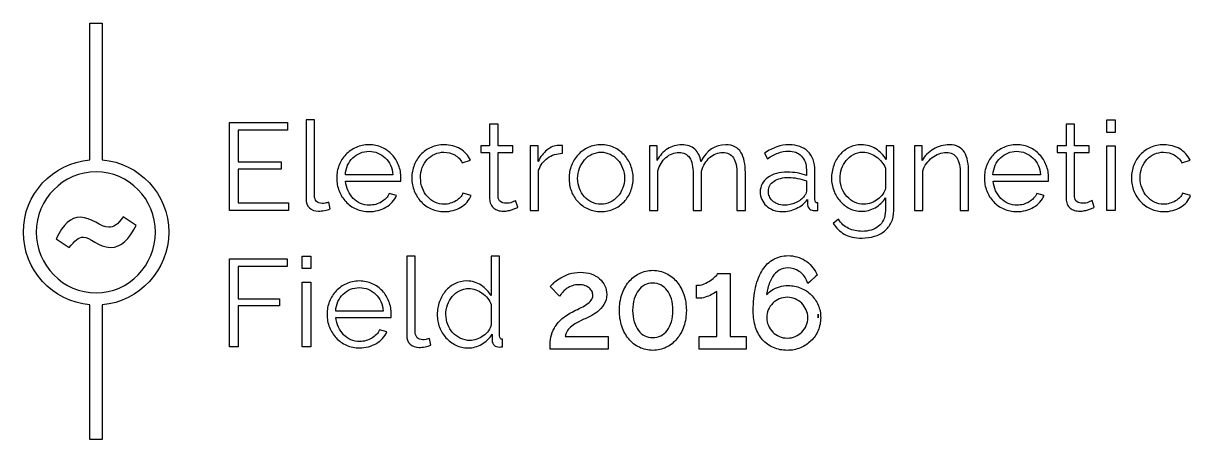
# Model space of a CAD drawing. Extents: x 1114 to 1549, y -1080 to -955.
# Drawn here: x 1114 to 1281.4, y -1046 to -986.4 of the extents above; entities that cross this region are included whole.
import ezdxf

# ---------------------------------------------------------------- set-up
doc = ezdxf.new("R2010")
doc.units = 0
doc.header["$MEASUREMENT"] = 0
doc.layers.add('LAYER_1', color=7, linetype='CONTINUOUS')

msp = doc.modelspace()

# ---------------------------------------------------------------- linework, layer by layer
at = {"layer": 'LAYER_1', "color": 250}
for points in [[(1152.05, -1012.06), (1152.05, -1013.17), (1143.58, -1013.17), (1143.58, -1000.56), (1151.89, -1000.56), (1151.89, -1001.66), (1144.81, -1001.66), (1144.81, -1006.21), (1150.99, -1006.21), (1150.99, -1007.25), (1144.81, -1007.25), (1144.81, -1012.06), (1152.05, -1012.06)], [(1269.34, -1001.98), (1269.34, -1000.21), (1270.55, -1000.21), (1270.55, -1001.98), (1269.34, -1001.98)], [(1269.34, -1013.17), (1269.34, -1003.92), (1270.55, -1003.92), (1270.55, -1013.17), (1269.34, -1013.17)], [(1143.58, -1032.69), (1143.58, -1020.09), (1151.84, -1020.09), (1151.84, -1021.19), (1144.81, -1021.19), (1144.81, -1025.82), (1150.76, -1025.82), (1150.76, -1026.85), (1144.81, -1026.85), (1144.81, -1032.69), (1143.58, -1032.69)], [(1154.02, -1021.51), (1154.02, -1019.73), (1155.23, -1019.73), (1155.23, -1021.51), (1154.02, -1021.51)], [(1154.02, -1032.69), (1154.02, -1023.44), (1155.23, -1023.44), (1155.23, -1032.69), (1154.02, -1032.69)]]:
    msp.add_lwpolyline(points, dxfattribs=at)
for points, knots in [([(1125.36, -1005.93), (1125.36, -1005.93), (1125.36, -986.36), (1125.36, -986.36), (1125.36, -986.36), (1123.56, -986.36), (1123.56, -986.36), (1123.56, -986.36), (1123.56, -1005.93), (1123.56, -1005.93), (1118.22, -1006.39), (1114.04, -1010.84), (1114.04, -1016.28), (1114.04, -1021.7), (1118.22, -1026.23), (1123.56, -1026.69), (1123.56, -1026.69), (1123.56, -1046.01), (1123.56, -1046.01), (1123.56, -1046.01), (1125.36, -1046.01), (1125.36, -1046.01), (1125.36, -1046.01), (1125.36, -1026.69), (1125.36, -1026.69), (1130.65, -1026.26), (1134.88, -1021.7), (1134.88, -1016.28), (1134.88, -1010.81), (1130.65, -1006.36), (1125.36, -1005.93)], [0, 0, 0, 0, 1, 1, 1, 2, 2, 2, 3, 3, 3, 4, 4, 4, 5, 5, 5, 6, 6, 6, 7, 7, 7, 8, 8, 8, 9, 9, 9, 10, 10, 10, 10]), ([(1154.57, -1000.21), (1154.57, -1000.21), (1155.78, -1000.21), (1155.78, -1000.21), (1155.78, -1000.21), (1155.78, -1011.07), (1155.78, -1011.07), (1155.78, -1011.41), (1155.87, -1011.68), (1156.06, -1011.88), (1156.25, -1012.07), (1156.52, -1012.17), (1156.86, -1012.17), (1156.99, -1012.17), (1157.15, -1012.15), (1157.32, -1012.12), (1157.5, -1012.08), (1157.67, -1012.04), (1157.82, -1011.98), (1157.82, -1011.98), (1158.03, -1012.95), (1158.03, -1012.95), (1157.81, -1013.05), (1157.53, -1013.12), (1157.21, -1013.18), (1156.88, -1013.24), (1156.6, -1013.27), (1156.37, -1013.27), (1155.81, -1013.27), (1155.37, -1013.12), (1155.05, -1012.8), (1154.73, -1012.49), (1154.57, -1012.05), (1154.57, -1011.48), (1154.57, -1011.48), (1154.57, -1000.21), (1154.57, -1000.21)], [0, 0, 0, 0, 1, 1, 1, 2, 2, 2, 3, 3, 3, 4, 4, 4, 5, 5, 5, 6, 6, 6, 7, 7, 7, 8, 8, 8, 9, 9, 9, 10, 10, 10, 11, 11, 11, 12, 12, 12, 12]), ([(1184.93, -1012.72), (1184.86, -1012.76), (1184.75, -1012.8), (1184.62, -1012.86), (1184.48, -1012.92), (1184.32, -1012.98), (1184.15, -1013.04), (1183.97, -1013.1), (1183.77, -1013.15), (1183.54, -1013.2), (1183.32, -1013.25), (1183.08, -1013.27), (1182.83, -1013.27), (1182.57, -1013.27), (1182.32, -1013.24), (1182.09, -1013.17), (1181.85, -1013.09), (1181.64, -1012.99), (1181.47, -1012.84), (1181.29, -1012.69), (1181.15, -1012.5), (1181.04, -1012.28), (1180.93, -1012.05), (1180.88, -1011.79), (1180.88, -1011.5), (1180.88, -1011.5), (1180.88, -1004.88), (1180.88, -1004.88), (1180.88, -1004.88), (1179.6, -1004.88), (1179.6, -1004.88), (1179.6, -1004.88), (1179.6, -1003.92), (1179.6, -1003.92), (1179.6, -1003.92), (1180.88, -1003.92), (1180.88, -1003.92), (1180.88, -1003.92), (1180.88, -1000.79), (1180.88, -1000.79), (1180.88, -1000.79), (1182.09, -1000.79), (1182.09, -1000.79), (1182.09, -1000.79), (1182.09, -1003.92), (1182.09, -1003.92), (1182.09, -1003.92), (1184.22, -1003.92), (1184.22, -1003.92), (1184.22, -1003.92), (1184.22, -1004.88), (1184.22, -1004.88), (1184.22, -1004.88), (1182.09, -1004.88), (1182.09, -1004.88), (1182.09, -1004.88), (1182.09, -1011.16), (1182.09, -1011.16), (1182.11, -1011.5), (1182.23, -1011.75), (1182.44, -1011.91), (1182.66, -1012.07), (1182.91, -1012.15), (1183.21, -1012.15), (1183.55, -1012.15), (1183.85, -1012.1), (1184.11, -1011.99), (1184.37, -1011.87), (1184.54, -1011.79), (1184.61, -1011.75), (1184.61, -1011.75), (1184.93, -1012.72), (1184.93, -1012.72)], [0, 0, 0, 0, 1, 1, 1, 2, 2, 2, 3, 3, 3, 4, 4, 4, 5, 5, 5, 6, 6, 6, 7, 7, 7, 8, 8, 8, 9, 9, 9, 10, 10, 10, 11, 11, 11, 12, 12, 12, 13, 13, 13, 14, 14, 14, 15, 15, 15, 16, 16, 16, 17, 17, 17, 18, 18, 18, 19, 19, 19, 20, 20, 20, 21, 21, 21, 22, 22, 22, 23, 23, 23, 24, 24, 24, 24]), ([(1267.56, -1012.72), (1267.49, -1012.76), (1267.39, -1012.8), (1267.25, -1012.86), (1267.12, -1012.92), (1266.96, -1012.98), (1266.78, -1013.04), (1266.6, -1013.1), (1266.4, -1013.15), (1266.18, -1013.2), (1265.95, -1013.25), (1265.72, -1013.27), (1265.47, -1013.27), (1265.21, -1013.27), (1264.96, -1013.24), (1264.72, -1013.17), (1264.49, -1013.09), (1264.28, -1012.99), (1264.1, -1012.84), (1263.92, -1012.69), (1263.78, -1012.5), (1263.68, -1012.28), (1263.57, -1012.05), (1263.52, -1011.79), (1263.52, -1011.5), (1263.52, -1011.5), (1263.52, -1004.88), (1263.52, -1004.88), (1263.52, -1004.88), (1262.24, -1004.88), (1262.24, -1004.88), (1262.24, -1004.88), (1262.24, -1003.92), (1262.24, -1003.92), (1262.24, -1003.92), (1263.52, -1003.92), (1263.52, -1003.92), (1263.52, -1003.92), (1263.52, -1000.79), (1263.52, -1000.79), (1263.52, -1000.79), (1264.72, -1000.79), (1264.72, -1000.79), (1264.72, -1000.79), (1264.72, -1003.92), (1264.72, -1003.92), (1264.72, -1003.92), (1266.85, -1003.92), (1266.85, -1003.92), (1266.85, -1003.92), (1266.85, -1004.88), (1266.85, -1004.88), (1266.85, -1004.88), (1264.72, -1004.88), (1264.72, -1004.88), (1264.72, -1004.88), (1264.72, -1011.16), (1264.72, -1011.16), (1264.75, -1011.5), (1264.87, -1011.75), (1265.08, -1011.91), (1265.29, -1012.07), (1265.55, -1012.15), (1265.84, -1012.15), (1266.19, -1012.15), (1266.49, -1012.1), (1266.75, -1011.99), (1267.01, -1011.87), (1267.17, -1011.79), (1267.24, -1011.75), (1267.24, -1011.75), (1267.56, -1012.72), (1267.56, -1012.72)], [0, 0, 0, 0, 1, 1, 1, 2, 2, 2, 3, 3, 3, 4, 4, 4, 5, 5, 5, 6, 6, 6, 7, 7, 7, 8, 8, 8, 9, 9, 9, 10, 10, 10, 11, 11, 11, 12, 12, 12, 13, 13, 13, 14, 14, 14, 15, 15, 15, 16, 16, 16, 17, 17, 17, 18, 18, 18, 19, 19, 19, 20, 20, 20, 21, 21, 21, 22, 22, 22, 23, 23, 23, 24, 24, 24, 24]), ([(1163.61, -1013.34), (1162.93, -1013.34), (1162.31, -1013.22), (1161.74, -1012.96), (1161.18, -1012.71), (1160.68, -1012.36), (1160.27, -1011.91), (1159.86, -1011.47), (1159.53, -1010.96), (1159.3, -1010.38), (1159.07, -1009.8), (1158.96, -1009.18), (1158.96, -1008.51), (1158.96, -1007.86), (1159.07, -1007.25), (1159.3, -1006.68), (1159.53, -1006.1), (1159.86, -1005.6), (1160.27, -1005.17), (1160.68, -1004.74), (1161.17, -1004.39), (1161.74, -1004.14), (1162.3, -1003.88), (1162.92, -1003.76), (1163.59, -1003.76), (1164.26, -1003.76), (1164.88, -1003.88), (1165.45, -1004.14), (1166.01, -1004.39), (1166.49, -1004.74), (1166.89, -1005.18), (1167.29, -1005.62), (1167.61, -1006.12), (1167.83, -1006.69), (1168.06, -1007.25), (1168.17, -1007.86), (1168.17, -1008.5), (1168.17, -1008.59), (1168.17, -1008.69), (1168.16, -1008.78), (1168.16, -1008.88), (1168.15, -1008.94), (1168.14, -1008.98), (1168.14, -1008.98), (1160.24, -1008.98), (1160.24, -1008.98), (1160.27, -1009.47), (1160.39, -1009.93), (1160.58, -1010.35), (1160.78, -1010.77), (1161.03, -1011.14), (1161.33, -1011.44), (1161.63, -1011.75), (1161.98, -1011.99), (1162.37, -1012.16), (1162.77, -1012.33), (1163.19, -1012.42), (1163.64, -1012.42), (1163.95, -1012.42), (1164.25, -1012.38), (1164.55, -1012.3), (1164.84, -1012.21), (1165.12, -1012.1), (1165.37, -1011.96), (1165.61, -1011.82), (1165.84, -1011.64), (1166.03, -1011.43), (1166.23, -1011.23), (1166.38, -1011), (1166.48, -1010.75), (1166.48, -1010.75), (1167.53, -1011.04), (1167.53, -1011.04), (1167.39, -1011.38), (1167.19, -1011.69), (1166.93, -1011.97), (1166.67, -1012.25), (1166.37, -1012.49), (1166.02, -1012.7), (1165.68, -1012.9), (1165.3, -1013.06), (1164.89, -1013.17), (1164.47, -1013.29), (1164.05, -1013.34), (1163.61, -1013.34)], [0, 0, 0, 0, 1, 1, 1, 2, 2, 2, 3, 3, 3, 4, 4, 4, 5, 5, 5, 6, 6, 6, 7, 7, 7, 8, 8, 8, 9, 9, 9, 10, 10, 10, 11, 11, 11, 12, 12, 12, 13, 13, 13, 14, 14, 14, 15, 15, 15, 16, 16, 16, 17, 17, 17, 18, 18, 18, 19, 19, 19, 20, 20, 20, 21, 21, 21, 22, 22, 22, 23, 23, 23, 24, 24, 24, 25, 25, 25, 26, 26, 26, 27, 27, 27, 28, 28, 28, 28]), ([(1169.73, -1008.51), (1169.73, -1007.86), (1169.85, -1007.25), (1170.07, -1006.67), (1170.29, -1006.09), (1170.61, -1005.58), (1171.02, -1005.15), (1171.43, -1004.72), (1171.92, -1004.38), (1172.48, -1004.13), (1173.05, -1003.88), (1173.68, -1003.76), (1174.37, -1003.76), (1175.24, -1003.76), (1176, -1003.96), (1176.66, -1004.35), (1177.31, -1004.75), (1177.8, -1005.28), (1178.13, -1005.96), (1178.13, -1005.96), (1176.96, -1006.33), (1176.96, -1006.33), (1176.7, -1005.86), (1176.34, -1005.49), (1175.88, -1005.22), (1175.41, -1004.96), (1174.9, -1004.82), (1174.33, -1004.82), (1173.86, -1004.82), (1173.42, -1004.92), (1173.01, -1005.11), (1172.6, -1005.3), (1172.24, -1005.55), (1171.94, -1005.88), (1171.64, -1006.2), (1171.4, -1006.59), (1171.23, -1007.04), (1171.06, -1007.49), (1170.98, -1007.98), (1170.98, -1008.51), (1170.98, -1009.04), (1171.06, -1009.53), (1171.24, -1009.99), (1171.42, -1010.45), (1171.66, -1010.85), (1171.97, -1011.19), (1172.28, -1011.52), (1172.64, -1011.79), (1173.04, -1011.99), (1173.45, -1012.18), (1173.89, -1012.28), (1174.35, -1012.28), (1174.64, -1012.28), (1174.94, -1012.24), (1175.23, -1012.15), (1175.52, -1012.07), (1175.79, -1011.96), (1176.03, -1011.81), (1176.28, -1011.66), (1176.5, -1011.49), (1176.67, -1011.3), (1176.85, -1011.11), (1176.98, -1010.91), (1177.05, -1010.7), (1177.05, -1010.7), (1178.22, -1011.05), (1178.22, -1011.05), (1178.09, -1011.38), (1177.9, -1011.69), (1177.65, -1011.97), (1177.4, -1012.25), (1177.11, -1012.49), (1176.77, -1012.7), (1176.43, -1012.9), (1176.06, -1013.06), (1175.65, -1013.17), (1175.24, -1013.29), (1174.82, -1013.34), (1174.38, -1013.34), (1173.71, -1013.34), (1173.09, -1013.22), (1172.52, -1012.96), (1171.95, -1012.71), (1171.46, -1012.36), (1171.05, -1011.91), (1170.63, -1011.47), (1170.31, -1010.96), (1170.08, -1010.38), (1169.85, -1009.8), (1169.73, -1009.18), (1169.73, -1008.51)], [0, 0, 0, 0, 1, 1, 1, 2, 2, 2, 3, 3, 3, 4, 4, 4, 5, 5, 5, 6, 6, 6, 7, 7, 7, 8, 8, 8, 9, 9, 9, 10, 10, 10, 11, 11, 11, 12, 12, 12, 13, 13, 13, 14, 14, 14, 15, 15, 15, 16, 16, 16, 17, 17, 17, 18, 18, 18, 19, 19, 19, 20, 20, 20, 21, 21, 21, 22, 22, 22, 23, 23, 23, 24, 24, 24, 25, 25, 25, 26, 26, 26, 27, 27, 27, 28, 28, 28, 29, 29, 29, 30, 30, 30, 30]), ([(1191.32, -1004.98), (1190.5, -1005.01), (1189.79, -1005.23), (1189.19, -1005.66), (1188.59, -1006.08), (1188.16, -1006.67), (1187.91, -1007.41), (1187.91, -1007.41), (1187.91, -1013.17), (1187.91, -1013.17), (1187.91, -1013.17), (1186.7, -1013.17), (1186.7, -1013.17), (1186.7, -1013.17), (1186.7, -1003.92), (1186.7, -1003.92), (1186.7, -1003.92), (1187.84, -1003.92), (1187.84, -1003.92), (1187.84, -1003.92), (1187.84, -1006.14), (1187.84, -1006.14), (1188.16, -1005.49), (1188.58, -1004.94), (1189.1, -1004.51), (1189.62, -1004.08), (1190.18, -1003.86), (1190.79, -1003.86), (1190.89, -1003.86), (1190.99, -1003.86), (1191.09, -1003.86), (1191.18, -1003.86), (1191.26, -1003.87), (1191.32, -1003.88), (1191.32, -1003.88), (1191.32, -1004.98), (1191.32, -1004.98)], [0, 0, 0, 0, 1, 1, 1, 2, 2, 2, 3, 3, 3, 4, 4, 4, 5, 5, 5, 6, 6, 6, 7, 7, 7, 8, 8, 8, 9, 9, 9, 10, 10, 10, 11, 11, 11, 12, 12, 12, 12]), ([(1196.86, -1013.34), (1196.18, -1013.34), (1195.56, -1013.22), (1195, -1012.96), (1194.44, -1012.71), (1193.96, -1012.36), (1193.55, -1011.92), (1193.14, -1011.49), (1192.82, -1010.98), (1192.6, -1010.4), (1192.37, -1009.82), (1192.26, -1009.21), (1192.26, -1008.57), (1192.26, -1007.92), (1192.38, -1007.3), (1192.61, -1006.72), (1192.84, -1006.14), (1193.16, -1005.63), (1193.56, -1005.2), (1193.97, -1004.76), (1194.46, -1004.41), (1195.02, -1004.15), (1195.58, -1003.89), (1196.19, -1003.76), (1196.86, -1003.76), (1197.52, -1003.76), (1198.13, -1003.89), (1198.7, -1004.15), (1199.26, -1004.41), (1199.74, -1004.76), (1200.15, -1005.2), (1200.56, -1005.63), (1200.88, -1006.14), (1201.11, -1006.72), (1201.34, -1007.3), (1201.46, -1007.92), (1201.46, -1008.57), (1201.46, -1009.21), (1201.34, -1009.82), (1201.11, -1010.4), (1200.88, -1010.98), (1200.56, -1011.49), (1200.15, -1011.92), (1199.74, -1012.36), (1199.26, -1012.71), (1198.7, -1012.96), (1198.13, -1013.22), (1197.52, -1013.34), (1196.86, -1013.34)], [0, 0, 0, 0, 1, 1, 1, 2, 2, 2, 3, 3, 3, 4, 4, 4, 5, 5, 5, 6, 6, 6, 7, 7, 7, 8, 8, 8, 9, 9, 9, 10, 10, 10, 11, 11, 11, 12, 12, 12, 13, 13, 13, 14, 14, 14, 15, 15, 15, 16, 16, 16, 16]), ([(1217.54, -1013.17), (1217.54, -1013.17), (1216.33, -1013.17), (1216.33, -1013.17), (1216.33, -1013.17), (1216.33, -1008), (1216.33, -1008), (1216.33, -1006.92), (1216.16, -1006.13), (1215.83, -1005.62), (1215.49, -1005.11), (1214.98, -1004.86), (1214.29, -1004.86), (1213.93, -1004.86), (1213.6, -1004.92), (1213.29, -1005.05), (1212.97, -1005.18), (1212.68, -1005.37), (1212.42, -1005.6), (1212.15, -1005.84), (1211.92, -1006.12), (1211.72, -1006.45), (1211.51, -1006.77), (1211.36, -1007.13), (1211.25, -1007.52), (1211.25, -1007.52), (1211.25, -1013.17), (1211.25, -1013.17), (1211.25, -1013.17), (1210.05, -1013.17), (1210.05, -1013.17), (1210.05, -1013.17), (1210.05, -1008), (1210.05, -1008), (1210.05, -1006.9), (1209.88, -1006.1), (1209.55, -1005.6), (1209.22, -1005.11), (1208.71, -1004.86), (1208.02, -1004.86), (1207.33, -1004.86), (1206.7, -1005.1), (1206.16, -1005.59), (1205.62, -1006.07), (1205.22, -1006.71), (1204.99, -1007.5), (1204.99, -1007.5), (1204.99, -1013.17), (1204.99, -1013.17), (1204.99, -1013.17), (1203.78, -1013.17), (1203.78, -1013.17), (1203.78, -1013.17), (1203.78, -1003.92), (1203.78, -1003.92), (1203.78, -1003.92), (1204.88, -1003.92), (1204.88, -1003.92), (1204.88, -1003.92), (1204.88, -1006.01), (1204.88, -1006.01), (1205.26, -1005.3), (1205.76, -1004.75), (1206.37, -1004.35), (1206.99, -1003.96), (1207.67, -1003.76), (1208.41, -1003.76), (1209.2, -1003.76), (1209.82, -1003.98), (1210.3, -1004.41), (1210.77, -1004.85), (1211.05, -1005.43), (1211.15, -1006.14), (1212.01, -1004.55), (1213.21, -1003.76), (1214.73, -1003.76), (1215.24, -1003.76), (1215.68, -1003.85), (1216.04, -1004.04), (1216.4, -1004.23), (1216.69, -1004.5), (1216.91, -1004.85), (1217.13, -1005.2), (1217.29, -1005.62), (1217.39, -1006.11), (1217.49, -1006.6), (1217.54, -1007.15), (1217.54, -1007.75), (1217.54, -1007.75), (1217.54, -1013.17), (1217.54, -1013.17)], [0, 0, 0, 0, 1, 1, 1, 2, 2, 2, 3, 3, 3, 4, 4, 4, 5, 5, 5, 6, 6, 6, 7, 7, 7, 8, 8, 8, 9, 9, 9, 10, 10, 10, 11, 11, 11, 12, 12, 12, 13, 13, 13, 14, 14, 14, 15, 15, 15, 16, 16, 16, 17, 17, 17, 18, 18, 18, 19, 19, 19, 20, 20, 20, 21, 21, 21, 22, 22, 22, 23, 23, 23, 24, 24, 24, 25, 25, 25, 26, 26, 26, 27, 27, 27, 28, 28, 28, 29, 29, 29, 30, 30, 30, 30]), ([(1222.85, -1013.34), (1222.37, -1013.34), (1221.94, -1013.27), (1221.55, -1013.12), (1221.16, -1012.97), (1220.83, -1012.77), (1220.55, -1012.51), (1220.27, -1012.25), (1220.05, -1011.95), (1219.9, -1011.6), (1219.75, -1011.26), (1219.67, -1010.9), (1219.67, -1010.52), (1219.67, -1010.09), (1219.76, -1009.71), (1219.95, -1009.36), (1220.14, -1009.01), (1220.41, -1008.71), (1220.75, -1008.46), (1221.09, -1008.21), (1221.51, -1008.02), (1221.99, -1007.88), (1222.46, -1007.75), (1222.99, -1007.68), (1223.57, -1007.68), (1224.04, -1007.68), (1224.51, -1007.72), (1224.99, -1007.8), (1225.48, -1007.89), (1225.91, -1008.01), (1226.29, -1008.16), (1226.29, -1008.16), (1226.29, -1007.33), (1226.29, -1007.33), (1226.29, -1006.51), (1226.06, -1005.86), (1225.59, -1005.38), (1225.12, -1004.9), (1224.49, -1004.66), (1223.7, -1004.66), (1223.2, -1004.66), (1222.71, -1004.76), (1222.22, -1004.95), (1221.72, -1005.14), (1221.22, -1005.41), (1220.72, -1005.76), (1220.72, -1005.76), (1220.29, -1004.96), (1220.29, -1004.96), (1220.89, -1004.56), (1221.48, -1004.26), (1222.05, -1004.06), (1222.62, -1003.86), (1223.21, -1003.76), (1223.82, -1003.76), (1224.95, -1003.76), (1225.84, -1004.08), (1226.5, -1004.73), (1227.17, -1005.38), (1227.5, -1006.28), (1227.5, -1007.43), (1227.5, -1007.43), (1227.5, -1011.6), (1227.5, -1011.6), (1227.5, -1011.93), (1227.64, -1012.1), (1227.92, -1012.1), (1227.92, -1012.1), (1227.92, -1013.17), (1227.92, -1013.17), (1227.83, -1013.18), (1227.74, -1013.19), (1227.66, -1013.19), (1227.57, -1013.2), (1227.5, -1013.2), (1227.44, -1013.2), (1227.21, -1013.2), (1226.99, -1013.13), (1226.8, -1012.99), (1226.6, -1012.85), (1226.49, -1012.63), (1226.47, -1012.35), (1226.47, -1012.35), (1226.43, -1011.62), (1226.43, -1011.62), (1226.03, -1012.17), (1225.5, -1012.59), (1224.84, -1012.89), (1224.19, -1013.19), (1223.52, -1013.34), (1222.85, -1013.34)], [0, 0, 0, 0, 1, 1, 1, 2, 2, 2, 3, 3, 3, 4, 4, 4, 5, 5, 5, 6, 6, 6, 7, 7, 7, 8, 8, 8, 9, 9, 9, 10, 10, 10, 11, 11, 11, 12, 12, 12, 13, 13, 13, 14, 14, 14, 15, 15, 15, 16, 16, 16, 17, 17, 17, 18, 18, 18, 19, 19, 19, 20, 20, 20, 21, 21, 21, 22, 22, 22, 23, 23, 23, 24, 24, 24, 25, 25, 25, 26, 26, 26, 27, 27, 27, 28, 28, 28, 29, 29, 29, 30, 30, 30, 30]), ([(1234.23, -1013.29), (1233.59, -1013.29), (1233, -1013.16), (1232.48, -1012.89), (1231.95, -1012.62), (1231.49, -1012.27), (1231.11, -1011.83), (1230.73, -1011.4), (1230.43, -1010.89), (1230.21, -1010.33), (1230, -1009.76), (1229.89, -1009.17), (1229.89, -1008.57), (1229.89, -1007.93), (1230, -1007.32), (1230.2, -1006.73), (1230.41, -1006.14), (1230.7, -1005.63), (1231.08, -1005.2), (1231.46, -1004.76), (1231.91, -1004.41), (1232.44, -1004.15), (1232.97, -1003.89), (1233.55, -1003.76), (1234.19, -1003.76), (1234.98, -1003.76), (1235.67, -1003.96), (1236.25, -1004.35), (1236.83, -1004.75), (1237.33, -1005.25), (1237.74, -1005.85), (1237.74, -1005.85), (1237.74, -1003.92), (1237.74, -1003.92), (1237.74, -1003.92), (1238.82, -1003.92), (1238.82, -1003.92), (1238.82, -1003.92), (1238.82, -1013.2), (1238.82, -1013.2), (1238.82, -1013.84), (1238.7, -1014.41), (1238.46, -1014.9), (1238.22, -1015.39), (1237.89, -1015.8), (1237.48, -1016.13), (1237.07, -1016.46), (1236.59, -1016.71), (1236.04, -1016.88), (1235.48, -1017.04), (1234.89, -1017.13), (1234.28, -1017.13), (1233.23, -1017.13), (1232.37, -1016.94), (1231.72, -1016.56), (1231.07, -1016.18), (1230.54, -1015.67), (1230.14, -1015.03), (1230.14, -1015.03), (1230.89, -1014.44), (1230.89, -1014.44), (1231.25, -1015.04), (1231.74, -1015.47), (1232.34, -1015.75), (1232.95, -1016.03), (1233.59, -1016.17), (1234.28, -1016.17), (1234.73, -1016.17), (1235.16, -1016.1), (1235.57, -1015.98), (1235.97, -1015.86), (1236.33, -1015.67), (1236.63, -1015.43), (1236.93, -1015.19), (1237.17, -1014.88), (1237.35, -1014.51), (1237.53, -1014.13), (1237.62, -1013.7), (1237.62, -1013.2), (1237.62, -1013.2), (1237.62, -1011.37), (1237.62, -1011.37), (1237.25, -1011.96), (1236.76, -1012.43), (1236.15, -1012.78), (1235.54, -1013.12), (1234.9, -1013.29), (1234.23, -1013.29)], [0, 0, 0, 0, 1, 1, 1, 2, 2, 2, 3, 3, 3, 4, 4, 4, 5, 5, 5, 6, 6, 6, 7, 7, 7, 8, 8, 8, 9, 9, 9, 10, 10, 10, 11, 11, 11, 12, 12, 12, 13, 13, 13, 14, 14, 14, 15, 15, 15, 16, 16, 16, 17, 17, 17, 18, 18, 18, 19, 19, 19, 20, 20, 20, 21, 21, 21, 22, 22, 22, 23, 23, 23, 24, 24, 24, 25, 25, 25, 26, 26, 26, 27, 27, 27, 28, 28, 28, 29, 29, 29, 29]), ([(1249.55, -1013.17), (1249.55, -1013.17), (1248.34, -1013.17), (1248.34, -1013.17), (1248.34, -1013.17), (1248.34, -1008), (1248.34, -1008), (1248.34, -1006.9), (1248.18, -1006.1), (1247.86, -1005.6), (1247.54, -1005.11), (1247.04, -1004.86), (1246.37, -1004.86), (1246.01, -1004.86), (1245.66, -1004.92), (1245.3, -1005.05), (1244.95, -1005.18), (1244.62, -1005.37), (1244.31, -1005.6), (1244, -1005.84), (1243.73, -1006.12), (1243.5, -1006.45), (1243.27, -1006.77), (1243.09, -1007.12), (1242.98, -1007.5), (1242.98, -1007.5), (1242.98, -1013.17), (1242.98, -1013.17), (1242.98, -1013.17), (1241.77, -1013.17), (1241.77, -1013.17), (1241.77, -1013.17), (1241.77, -1003.92), (1241.77, -1003.92), (1241.77, -1003.92), (1242.87, -1003.92), (1242.87, -1003.92), (1242.87, -1003.92), (1242.87, -1006.01), (1242.87, -1006.01), (1243.06, -1005.68), (1243.29, -1005.38), (1243.57, -1005.1), (1243.85, -1004.82), (1244.16, -1004.58), (1244.5, -1004.38), (1244.85, -1004.18), (1245.21, -1004.02), (1245.6, -1003.92), (1245.98, -1003.81), (1246.38, -1003.76), (1246.79, -1003.76), (1247.31, -1003.76), (1247.75, -1003.85), (1248.1, -1004.04), (1248.45, -1004.23), (1248.73, -1004.5), (1248.94, -1004.84), (1249.15, -1005.18), (1249.31, -1005.6), (1249.4, -1006.1), (1249.5, -1006.6), (1249.55, -1007.15), (1249.55, -1007.75), (1249.55, -1007.75), (1249.55, -1013.17), (1249.55, -1013.17)], [0, 0, 0, 0, 1, 1, 1, 2, 2, 2, 3, 3, 3, 4, 4, 4, 5, 5, 5, 6, 6, 6, 7, 7, 7, 8, 8, 8, 9, 9, 9, 10, 10, 10, 11, 11, 11, 12, 12, 12, 13, 13, 13, 14, 14, 14, 15, 15, 15, 16, 16, 16, 17, 17, 17, 18, 18, 18, 19, 19, 19, 20, 20, 20, 21, 21, 21, 22, 22, 22, 22]), ([(1256.45, -1013.34), (1255.78, -1013.34), (1255.15, -1013.22), (1254.59, -1012.96), (1254.02, -1012.71), (1253.53, -1012.36), (1253.11, -1011.91), (1252.7, -1011.47), (1252.38, -1010.96), (1252.15, -1010.38), (1251.92, -1009.8), (1251.8, -1009.18), (1251.8, -1008.51), (1251.8, -1007.86), (1251.92, -1007.25), (1252.15, -1006.68), (1252.38, -1006.1), (1252.7, -1005.6), (1253.11, -1005.17), (1253.53, -1004.74), (1254.02, -1004.39), (1254.58, -1004.14), (1255.14, -1003.88), (1255.76, -1003.76), (1256.43, -1003.76), (1257.11, -1003.76), (1257.73, -1003.88), (1258.29, -1004.14), (1258.85, -1004.39), (1259.33, -1004.74), (1259.73, -1005.18), (1260.14, -1005.62), (1260.45, -1006.12), (1260.68, -1006.69), (1260.9, -1007.25), (1261.01, -1007.86), (1261.01, -1008.5), (1261.01, -1008.59), (1261.01, -1008.69), (1261, -1008.78), (1261, -1008.88), (1260.99, -1008.94), (1260.98, -1008.98), (1260.98, -1008.98), (1253.08, -1008.98), (1253.08, -1008.98), (1253.11, -1009.47), (1253.23, -1009.93), (1253.42, -1010.35), (1253.62, -1010.77), (1253.87, -1011.14), (1254.17, -1011.44), (1254.47, -1011.75), (1254.82, -1011.99), (1255.22, -1012.16), (1255.61, -1012.33), (1256.04, -1012.42), (1256.49, -1012.42), (1256.79, -1012.42), (1257.1, -1012.38), (1257.39, -1012.3), (1257.69, -1012.21), (1257.96, -1012.1), (1258.21, -1011.96), (1258.46, -1011.82), (1258.68, -1011.64), (1258.87, -1011.43), (1259.07, -1011.23), (1259.22, -1011), (1259.33, -1010.75), (1259.33, -1010.75), (1260.37, -1011.04), (1260.37, -1011.04), (1260.23, -1011.38), (1260.03, -1011.69), (1259.77, -1011.97), (1259.51, -1012.25), (1259.21, -1012.49), (1258.87, -1012.7), (1258.52, -1012.9), (1258.14, -1013.06), (1257.73, -1013.17), (1257.31, -1013.29), (1256.89, -1013.34), (1256.45, -1013.34)], [0, 0, 0, 0, 1, 1, 1, 2, 2, 2, 3, 3, 3, 4, 4, 4, 5, 5, 5, 6, 6, 6, 7, 7, 7, 8, 8, 8, 9, 9, 9, 10, 10, 10, 11, 11, 11, 12, 12, 12, 13, 13, 13, 14, 14, 14, 15, 15, 15, 16, 16, 16, 17, 17, 17, 18, 18, 18, 19, 19, 19, 20, 20, 20, 21, 21, 21, 22, 22, 22, 23, 23, 23, 24, 24, 24, 25, 25, 25, 26, 26, 26, 27, 27, 27, 28, 28, 28, 28]), ([(1272.89, -1008.51), (1272.89, -1007.86), (1273, -1007.25), (1273.23, -1006.67), (1273.45, -1006.09), (1273.77, -1005.58), (1274.18, -1005.15), (1274.58, -1004.72), (1275.07, -1004.38), (1275.64, -1004.13), (1276.21, -1003.88), (1276.84, -1003.76), (1277.52, -1003.76), (1278.4, -1003.76), (1279.16, -1003.96), (1279.81, -1004.35), (1280.46, -1004.75), (1280.95, -1005.28), (1281.29, -1005.96), (1281.29, -1005.96), (1280.11, -1006.33), (1280.11, -1006.33), (1279.85, -1005.86), (1279.49, -1005.49), (1279.03, -1005.22), (1278.57, -1004.96), (1278.06, -1004.82), (1277.49, -1004.82), (1277.01, -1004.82), (1276.57, -1004.92), (1276.16, -1005.11), (1275.76, -1005.3), (1275.4, -1005.55), (1275.1, -1005.88), (1274.8, -1006.2), (1274.56, -1006.59), (1274.39, -1007.04), (1274.22, -1007.49), (1274.13, -1007.98), (1274.13, -1008.51), (1274.13, -1009.04), (1274.22, -1009.53), (1274.4, -1009.99), (1274.58, -1010.45), (1274.82, -1010.85), (1275.13, -1011.19), (1275.43, -1011.52), (1275.79, -1011.79), (1276.2, -1011.99), (1276.61, -1012.18), (1277.04, -1012.28), (1277.5, -1012.28), (1277.8, -1012.28), (1278.09, -1012.24), (1278.38, -1012.15), (1278.67, -1012.07), (1278.94, -1011.96), (1279.19, -1011.81), (1279.44, -1011.66), (1279.65, -1011.49), (1279.83, -1011.3), (1280.01, -1011.11), (1280.13, -1010.91), (1280.2, -1010.7), (1280.2, -1010.7), (1281.37, -1011.05), (1281.37, -1011.05), (1281.24, -1011.38), (1281.06, -1011.69), (1280.81, -1011.97), (1280.56, -1012.25), (1280.27, -1012.49), (1279.93, -1012.7), (1279.59, -1012.9), (1279.22, -1013.06), (1278.81, -1013.17), (1278.4, -1013.29), (1277.98, -1013.34), (1277.54, -1013.34), (1276.87, -1013.34), (1276.24, -1013.22), (1275.68, -1012.96), (1275.11, -1012.71), (1274.62, -1012.36), (1274.2, -1011.91), (1273.79, -1011.47), (1273.47, -1010.96), (1273.24, -1010.38), (1273, -1009.8), (1272.89, -1009.18), (1272.89, -1008.51)], [0, 0, 0, 0, 1, 1, 1, 2, 2, 2, 3, 3, 3, 4, 4, 4, 5, 5, 5, 6, 6, 6, 7, 7, 7, 8, 8, 8, 9, 9, 9, 10, 10, 10, 11, 11, 11, 12, 12, 12, 13, 13, 13, 14, 14, 14, 15, 15, 15, 16, 16, 16, 17, 17, 17, 18, 18, 18, 19, 19, 19, 20, 20, 20, 21, 21, 21, 22, 22, 22, 23, 23, 23, 24, 24, 24, 25, 25, 25, 26, 26, 26, 27, 27, 27, 28, 28, 28, 29, 29, 29, 30, 30, 30, 30]), ([(1167.02, -1008.05), (1166.98, -1007.56), (1166.87, -1007.1), (1166.67, -1006.7), (1166.48, -1006.29), (1166.23, -1005.93), (1165.92, -1005.64), (1165.62, -1005.34), (1165.27, -1005.11), (1164.87, -1004.95), (1164.47, -1004.78), (1164.04, -1004.7), (1163.59, -1004.7), (1163.14, -1004.7), (1162.71, -1004.78), (1162.31, -1004.95), (1161.91, -1005.11), (1161.56, -1005.34), (1161.26, -1005.64), (1160.95, -1005.93), (1160.71, -1006.29), (1160.53, -1006.7), (1160.34, -1007.12), (1160.24, -1007.57), (1160.2, -1008.05), (1160.2, -1008.05), (1167.02, -1008.05), (1167.02, -1008.05)], [0, 0, 0, 0, 1, 1, 1, 2, 2, 2, 3, 3, 3, 4, 4, 4, 5, 5, 5, 6, 6, 6, 7, 7, 7, 8, 8, 8, 9, 9, 9, 9]), ([(1193.5, -1008.59), (1193.5, -1009.11), (1193.59, -1009.59), (1193.76, -1010.03), (1193.93, -1010.48), (1194.17, -1010.87), (1194.47, -1011.2), (1194.77, -1011.54), (1195.13, -1011.81), (1195.54, -1011.99), (1195.94, -1012.18), (1196.38, -1012.28), (1196.84, -1012.28), (1197.3, -1012.28), (1197.74, -1012.18), (1198.14, -1011.99), (1198.55, -1011.79), (1198.91, -1011.52), (1199.22, -1011.19), (1199.53, -1010.85), (1199.77, -1010.46), (1199.95, -1010.01), (1200.12, -1009.56), (1200.21, -1009.07), (1200.21, -1008.55), (1200.21, -1008.04), (1200.12, -1007.56), (1199.95, -1007.1), (1199.77, -1006.65), (1199.53, -1006.25), (1199.22, -1005.91), (1198.91, -1005.58), (1198.56, -1005.31), (1198.15, -1005.12), (1197.75, -1004.92), (1197.32, -1004.82), (1196.86, -1004.82), (1196.4, -1004.82), (1195.96, -1004.92), (1195.55, -1005.12), (1195.14, -1005.31), (1194.79, -1005.58), (1194.49, -1005.92), (1194.19, -1006.27), (1193.95, -1006.67), (1193.77, -1007.12), (1193.59, -1007.58), (1193.5, -1008.07), (1193.5, -1008.59)], [0, 0, 0, 0, 1, 1, 1, 2, 2, 2, 3, 3, 3, 4, 4, 4, 5, 5, 5, 6, 6, 6, 7, 7, 7, 8, 8, 8, 9, 9, 9, 10, 10, 10, 11, 11, 11, 12, 12, 12, 13, 13, 13, 14, 14, 14, 15, 15, 15, 16, 16, 16, 16]), ([(1234.56, -1012.28), (1234.92, -1012.28), (1235.27, -1012.21), (1235.61, -1012.08), (1235.95, -1011.95), (1236.26, -1011.78), (1236.54, -1011.56), (1236.82, -1011.34), (1237.05, -1011.09), (1237.24, -1010.82), (1237.43, -1010.55), (1237.56, -1010.27), (1237.62, -1009.99), (1237.62, -1009.99), (1237.62, -1007.13), (1237.62, -1007.13), (1237.49, -1006.8), (1237.31, -1006.49), (1237.07, -1006.21), (1236.84, -1005.92), (1236.59, -1005.68), (1236.3, -1005.48), (1236.02, -1005.28), (1235.71, -1005.12), (1235.39, -1005), (1235.06, -1004.88), (1234.73, -1004.82), (1234.4, -1004.82), (1233.88, -1004.82), (1233.42, -1004.93), (1233.02, -1005.15), (1232.62, -1005.37), (1232.27, -1005.66), (1231.99, -1006.01), (1231.7, -1006.37), (1231.49, -1006.77), (1231.34, -1007.22), (1231.19, -1007.67), (1231.12, -1008.12), (1231.12, -1008.59), (1231.12, -1009.08), (1231.21, -1009.56), (1231.38, -1010.01), (1231.56, -1010.46), (1231.8, -1010.85), (1232.11, -1011.19), (1232.42, -1011.52), (1232.78, -1011.79), (1233.2, -1011.99), (1233.62, -1012.18), (1234.08, -1012.28), (1234.56, -1012.28)], [0, 0, 0, 0, 1, 1, 1, 2, 2, 2, 3, 3, 3, 4, 4, 4, 5, 5, 5, 6, 6, 6, 7, 7, 7, 8, 8, 8, 9, 9, 9, 10, 10, 10, 11, 11, 11, 12, 12, 12, 13, 13, 13, 14, 14, 14, 15, 15, 15, 16, 16, 16, 17, 17, 17, 17]), ([(1259.86, -1008.05), (1259.82, -1007.56), (1259.71, -1007.1), (1259.51, -1006.7), (1259.32, -1006.29), (1259.07, -1005.93), (1258.77, -1005.64), (1258.47, -1005.34), (1258.11, -1005.11), (1257.71, -1004.95), (1257.31, -1004.78), (1256.88, -1004.7), (1256.43, -1004.7), (1255.98, -1004.7), (1255.56, -1004.78), (1255.15, -1004.95), (1254.75, -1005.11), (1254.4, -1005.34), (1254.1, -1005.64), (1253.8, -1005.93), (1253.55, -1006.29), (1253.37, -1006.7), (1253.19, -1007.12), (1253.08, -1007.57), (1253.04, -1008.05), (1253.04, -1008.05), (1259.86, -1008.05), (1259.86, -1008.05)], [0, 0, 0, 0, 1, 1, 1, 2, 2, 2, 3, 3, 3, 4, 4, 4, 5, 5, 5, 6, 6, 6, 7, 7, 7, 8, 8, 8, 9, 9, 9, 9]), ([(1124.47, -1024.99), (1119.75, -1024.99), (1115.87, -1020.98), (1115.87, -1016.28), (1115.87, -1011.59), (1119.75, -1007.63), (1124.47, -1007.63), (1129.14, -1007.63), (1132.99, -1011.59), (1132.99, -1016.28), (1132.99, -1020.98), (1129.14, -1024.99), (1124.47, -1024.99)], [0, 0, 0, 0, 1, 1, 1, 2, 2, 2, 3, 3, 3, 4, 4, 4, 4]), ([(1223.15, -1012.42), (1223.68, -1012.42), (1224.21, -1012.3), (1224.74, -1012.07), (1225.26, -1011.84), (1225.68, -1011.53), (1225.99, -1011.12), (1226.07, -1011.02), (1226.14, -1010.9), (1226.2, -1010.78), (1226.26, -1010.65), (1226.29, -1010.54), (1226.29, -1010.43), (1226.29, -1010.43), (1226.29, -1008.92), (1226.29, -1008.92), (1225.89, -1008.77), (1225.47, -1008.65), (1225.03, -1008.57), (1224.59, -1008.49), (1224.17, -1008.44), (1223.75, -1008.44), (1222.89, -1008.44), (1222.19, -1008.62), (1221.65, -1008.97), (1221.11, -1009.32), (1220.84, -1009.8), (1220.84, -1010.41), (1220.84, -1010.66), (1220.89, -1010.91), (1220.98, -1011.14), (1221.08, -1011.38), (1221.22, -1011.59), (1221.42, -1011.78), (1221.61, -1011.97), (1221.85, -1012.12), (1222.14, -1012.24), (1222.42, -1012.36), (1222.76, -1012.42), (1223.15, -1012.42)], [0, 0, 0, 0, 1, 1, 1, 2, 2, 2, 3, 3, 3, 4, 4, 4, 5, 5, 5, 6, 6, 6, 7, 7, 7, 8, 8, 8, 9, 9, 9, 10, 10, 10, 11, 11, 11, 12, 12, 12, 13, 13, 13, 13]), ([(1122.64, -1016.98), (1121.99, -1016.98), (1121.37, -1017.5), (1120.62, -1018.49), (1120.62, -1018.49), (1118.73, -1017.25), (1118.73, -1017.25), (1119.73, -1015.1), (1120.86, -1014.15), (1122.23, -1014.15), (1123.72, -1014.15), (1125.2, -1015.58), (1126.28, -1015.58), (1126.93, -1015.58), (1127.55, -1015.26), (1128.35, -1014.07), (1128.35, -1014.07), (1130.22, -1015.31), (1130.22, -1015.31), (1129.19, -1017.28), (1128.14, -1018.47), (1126.49, -1018.47), (1124.9, -1018.47), (1123.53, -1016.98), (1122.64, -1016.98)], [0, 0, 0, 0, 1, 1, 1, 2, 2, 2, 3, 3, 3, 4, 4, 4, 5, 5, 5, 6, 6, 6, 7, 7, 7, 8, 8, 8, 8]), ([(1169, -1019.73), (1169, -1019.73), (1170.21, -1019.73), (1170.21, -1019.73), (1170.21, -1019.73), (1170.21, -1030.6), (1170.21, -1030.6), (1170.21, -1030.94), (1170.31, -1031.21), (1170.5, -1031.41), (1170.69, -1031.6), (1170.95, -1031.7), (1171.29, -1031.7), (1171.42, -1031.7), (1171.58, -1031.68), (1171.76, -1031.65), (1171.93, -1031.61), (1172.1, -1031.56), (1172.25, -1031.5), (1172.25, -1031.5), (1172.47, -1032.48), (1172.47, -1032.48), (1172.24, -1032.57), (1171.97, -1032.65), (1171.64, -1032.71), (1171.32, -1032.77), (1171.03, -1032.8), (1170.8, -1032.8), (1170.24, -1032.8), (1169.8, -1032.64), (1169.48, -1032.33), (1169.16, -1032.02), (1169, -1031.57), (1169, -1031.01), (1169, -1031.01), (1169, -1019.73), (1169, -1019.73)], [0, 0, 0, 0, 1, 1, 1, 2, 2, 2, 3, 3, 3, 4, 4, 4, 5, 5, 5, 6, 6, 6, 7, 7, 7, 8, 8, 8, 9, 9, 9, 10, 10, 10, 11, 11, 11, 12, 12, 12, 12]), ([(1177.81, -1032.87), (1177.17, -1032.87), (1176.58, -1032.74), (1176.03, -1032.47), (1175.49, -1032.2), (1175.02, -1031.85), (1174.62, -1031.41), (1174.23, -1030.98), (1173.92, -1030.47), (1173.7, -1029.9), (1173.48, -1029.32), (1173.37, -1028.72), (1173.37, -1028.1), (1173.37, -1027.44), (1173.48, -1026.83), (1173.69, -1026.24), (1173.9, -1025.65), (1174.2, -1025.14), (1174.57, -1024.71), (1174.94, -1024.27), (1175.39, -1023.92), (1175.9, -1023.67), (1176.42, -1023.41), (1176.98, -1023.28), (1177.6, -1023.28), (1178.38, -1023.28), (1179.07, -1023.49), (1179.67, -1023.9), (1180.28, -1024.31), (1180.76, -1024.8), (1181.11, -1025.38), (1181.11, -1025.38), (1181.11, -1019.73), (1181.11, -1019.73), (1181.11, -1019.73), (1182.32, -1019.73), (1182.32, -1019.73), (1182.32, -1019.73), (1182.32, -1031.13), (1182.32, -1031.13), (1182.32, -1031.46), (1182.46, -1031.63), (1182.74, -1031.63), (1182.74, -1031.63), (1182.74, -1032.69), (1182.74, -1032.69), (1182.54, -1032.73), (1182.38, -1032.75), (1182.27, -1032.75), (1181.97, -1032.75), (1181.73, -1032.66), (1181.54, -1032.49), (1181.35, -1032.32), (1181.25, -1032.11), (1181.25, -1031.88), (1181.25, -1031.88), (1181.25, -1030.9), (1181.25, -1030.9), (1180.87, -1031.5), (1180.37, -1031.98), (1179.75, -1032.34), (1179.13, -1032.69), (1178.48, -1032.87), (1177.81, -1032.87)], [0, 0, 0, 0, 1, 1, 1, 2, 2, 2, 3, 3, 3, 4, 4, 4, 5, 5, 5, 6, 6, 6, 7, 7, 7, 8, 8, 8, 9, 9, 9, 10, 10, 10, 11, 11, 11, 12, 12, 12, 13, 13, 13, 14, 14, 14, 15, 15, 15, 16, 16, 16, 17, 17, 17, 18, 18, 18, 19, 19, 19, 20, 20, 20, 21, 21, 21, 21]), ([(1227.98, -1026.73), (1227.73, -1026.17), (1227.4, -1025.68), (1226.98, -1025.27), (1226.56, -1024.85), (1226.06, -1024.52), (1225.49, -1024.29), (1224.93, -1024.05), (1224.31, -1023.93), (1223.66, -1023.93), (1222.79, -1023.93), (1222, -1024.16), (1221.32, -1024.61), (1221.05, -1024.79), (1220.8, -1024.99), (1220.59, -1025.22), (1220.63, -1024.9), (1220.69, -1024.61), (1220.76, -1024.33), (1220.92, -1023.68), (1221.14, -1023.13), (1221.42, -1022.7), (1221.69, -1022.28), (1222.02, -1021.96), (1222.4, -1021.74), (1222.78, -1021.52), (1223.18, -1021.41), (1223.65, -1021.41), (1224.24, -1021.41), (1224.77, -1021.57), (1225.26, -1021.9), (1225.75, -1022.22), (1226.09, -1022.64), (1226.31, -1023.18), (1226.31, -1023.18), (1226.49, -1023.65), (1226.49, -1023.65), (1226.49, -1023.65), (1226.86, -1023.31), (1226.86, -1023.31), (1226.86, -1023.31), (1227.64, -1022.6), (1227.64, -1022.6), (1227.64, -1022.6), (1227.83, -1022.43), (1227.83, -1022.43), (1227.83, -1022.43), (1227.72, -1022.2), (1227.72, -1022.2), (1227.35, -1021.41), (1226.8, -1020.78), (1226.08, -1020.33), (1225.37, -1019.88), (1224.55, -1019.65), (1223.66, -1019.65), (1222.91, -1019.65), (1222.21, -1019.82), (1221.6, -1020.16), (1220.98, -1020.49), (1220.45, -1021.01), (1220.01, -1021.69), (1219.58, -1022.35), (1219.24, -1023.19), (1219.01, -1024.17), (1218.78, -1025.15), (1218.67, -1026.3), (1218.67, -1027.6), (1218.67, -1028.45), (1218.78, -1029.23), (1219.01, -1029.92), (1219.24, -1030.62), (1219.58, -1031.22), (1220.01, -1031.7), (1220.45, -1032.19), (1220.97, -1032.56), (1221.57, -1032.82), (1222.17, -1033.09), (1222.83, -1033.22), (1223.54, -1033.22), (1224.21, -1033.22), (1224.84, -1033.1), (1225.43, -1032.85), (1226.01, -1032.61), (1226.52, -1032.28), (1226.95, -1031.86), (1227.38, -1031.44), (1227.72, -1030.94), (1227.97, -1030.37), (1228.21, -1029.81), (1228.34, -1029.19), (1228.34, -1028.54), (1228.34, -1027.9), (1228.22, -1027.3), (1227.98, -1026.73)], [0, 0, 0, 0, 1, 1, 1, 2, 2, 2, 3, 3, 3, 4, 4, 4, 5, 5, 5, 6, 6, 6, 7, 7, 7, 8, 8, 8, 9, 9, 9, 10, 10, 10, 11, 11, 11, 12, 12, 12, 13, 13, 13, 14, 14, 14, 15, 15, 15, 16, 16, 16, 17, 17, 17, 18, 18, 18, 19, 19, 19, 20, 20, 20, 21, 21, 21, 22, 22, 22, 23, 23, 23, 24, 24, 24, 25, 25, 25, 26, 26, 26, 27, 27, 27, 28, 28, 28, 29, 29, 29, 30, 30, 30, 31, 31, 31, 31]), ([(1191.71, -1031.25), (1191.75, -1031.06), (1191.8, -1030.9), (1191.86, -1030.74), (1191.96, -1030.5), (1192.1, -1030.28), (1192.3, -1030.07), (1192.5, -1029.86), (1192.77, -1029.64), (1193.1, -1029.44), (1193.44, -1029.22), (1193.87, -1029), (1194.39, -1028.77), (1194.39, -1028.77), (1194.58, -1028.68), (1194.58, -1028.68), (1194.58, -1028.68), (1195.26, -1028.36), (1195.26, -1028.36), (1195.63, -1028.18), (1196, -1027.95), (1196.34, -1027.68), (1196.7, -1027.39), (1197.01, -1027.05), (1197.26, -1026.66), (1197.53, -1026.24), (1197.67, -1025.75), (1197.67, -1025.18), (1197.67, -1024.76), (1197.58, -1024.35), (1197.4, -1023.97), (1197.23, -1023.59), (1196.97, -1023.25), (1196.64, -1022.95), (1196.31, -1022.66), (1195.91, -1022.44), (1195.45, -1022.27), (1195, -1022.11), (1194.48, -1022.03), (1193.91, -1022.03), (1193.32, -1022.03), (1192.78, -1022.11), (1192.3, -1022.27), (1191.84, -1022.43), (1191.43, -1022.61), (1191.08, -1022.81), (1190.74, -1023.01), (1190.45, -1023.22), (1190.23, -1023.42), (1190.02, -1023.62), (1189.89, -1023.75), (1189.81, -1023.82), (1189.81, -1023.82), (1189.58, -1024.06), (1189.58, -1024.06), (1189.58, -1024.06), (1189.8, -1024.3), (1189.8, -1024.3), (1189.8, -1024.3), (1190.6, -1025.17), (1190.6, -1025.17), (1190.6, -1025.17), (1190.88, -1025.47), (1190.88, -1025.47), (1190.88, -1025.47), (1191.13, -1025.15), (1191.13, -1025.15), (1191.21, -1025.05), (1191.32, -1024.92), (1191.48, -1024.75), (1191.61, -1024.6), (1191.79, -1024.46), (1192, -1024.32), (1192.22, -1024.18), (1192.47, -1024.06), (1192.76, -1023.96), (1193.03, -1023.86), (1193.35, -1023.81), (1193.7, -1023.81), (1194.03, -1023.81), (1194.33, -1023.86), (1194.58, -1023.95), (1194.83, -1024.04), (1195.03, -1024.16), (1195.2, -1024.3), (1195.35, -1024.45), (1195.48, -1024.61), (1195.56, -1024.79), (1195.64, -1024.97), (1195.68, -1025.15), (1195.68, -1025.33), (1195.68, -1025.6), (1195.6, -1025.83), (1195.44, -1026.03), (1195.26, -1026.26), (1195.02, -1026.48), (1194.73, -1026.67), (1194.43, -1026.87), (1194.09, -1027.06), (1193.74, -1027.22), (1193.35, -1027.4), (1193, -1027.57), (1192.69, -1027.73), (1192.06, -1028.07), (1191.53, -1028.43), (1191.13, -1028.81), (1190.72, -1029.19), (1190.39, -1029.6), (1190.16, -1030.02), (1189.92, -1030.44), (1189.76, -1030.89), (1189.67, -1031.34), (1189.59, -1031.78), (1189.55, -1032.23), (1189.55, -1032.69), (1189.55, -1032.69), (1189.55, -1033.04), (1189.55, -1033.04), (1189.55, -1033.04), (1189.9, -1033.04), (1189.9, -1033.04), (1189.9, -1033.04), (1197.51, -1033.04), (1197.51, -1033.04), (1197.51, -1033.04), (1197.86, -1033.04), (1197.86, -1033.04), (1197.86, -1033.04), (1197.86, -1032.69), (1197.86, -1032.69), (1197.86, -1032.69), (1197.86, -1031.59), (1197.86, -1031.59), (1197.86, -1031.59), (1197.86, -1031.25), (1197.86, -1031.25), (1197.86, -1031.25), (1197.51, -1031.25), (1197.51, -1031.25), (1197.51, -1031.25), (1191.71, -1031.25), (1191.71, -1031.25)], [0, 0, 0, 0, 1, 1, 1, 2, 2, 2, 3, 3, 3, 4, 4, 4, 5, 5, 5, 6, 6, 6, 7, 7, 7, 8, 8, 8, 9, 9, 9, 10, 10, 10, 11, 11, 11, 12, 12, 12, 13, 13, 13, 14, 14, 14, 15, 15, 15, 16, 16, 16, 17, 17, 17, 18, 18, 18, 19, 19, 19, 20, 20, 20, 21, 21, 21, 22, 22, 22, 23, 23, 23, 24, 24, 24, 25, 25, 25, 26, 26, 26, 27, 27, 27, 28, 28, 28, 29, 29, 29, 30, 30, 30, 31, 31, 31, 32, 32, 32, 33, 33, 33, 34, 34, 34, 35, 35, 35, 36, 36, 36, 37, 37, 37, 38, 38, 38, 39, 39, 39, 40, 40, 40, 41, 41, 41, 42, 42, 42, 43, 43, 43, 44, 44, 44, 45, 45, 45, 46, 46, 46, 47, 47, 47, 47]), ([(1207.73, -1023.41), (1207.31, -1022.9), (1206.79, -1022.49), (1206.21, -1022.19), (1205.62, -1021.9), (1204.97, -1021.75), (1204.28, -1021.75), (1203.59, -1021.75), (1202.94, -1021.9), (1202.35, -1022.19), (1201.76, -1022.49), (1201.25, -1022.9), (1200.82, -1023.41), (1200.4, -1023.92), (1200.07, -1024.53), (1199.83, -1025.22), (1199.6, -1025.91), (1199.48, -1026.68), (1199.48, -1027.49), (1199.48, -1028.31), (1199.6, -1029.07), (1199.83, -1029.76), (1200.07, -1030.45), (1200.4, -1031.06), (1200.82, -1031.57), (1201.25, -1032.09), (1201.76, -1032.5), (1202.35, -1032.78), (1202.94, -1033.07), (1203.59, -1033.22), (1204.28, -1033.22), (1204.97, -1033.22), (1205.62, -1033.07), (1206.21, -1032.78), (1206.79, -1032.5), (1207.3, -1032.09), (1207.73, -1031.57), (1208.15, -1031.06), (1208.49, -1030.45), (1208.72, -1029.76), (1208.96, -1029.07), (1209.08, -1028.31), (1209.08, -1027.49), (1209.08, -1026.68), (1208.96, -1025.91), (1208.72, -1025.22), (1208.49, -1024.53), (1208.15, -1023.92), (1207.73, -1023.41)], [0, 0, 0, 0, 1, 1, 1, 2, 2, 2, 3, 3, 3, 4, 4, 4, 5, 5, 5, 6, 6, 6, 7, 7, 7, 8, 8, 8, 9, 9, 9, 10, 10, 10, 11, 11, 11, 12, 12, 12, 13, 13, 13, 14, 14, 14, 15, 15, 15, 16, 16, 16, 16]), ([(1215.38, -1031.25), (1215.38, -1031.25), (1215.38, -1022.56), (1215.38, -1022.56), (1215.38, -1022.56), (1215.38, -1022.21), (1215.38, -1022.21), (1215.38, -1022.21), (1215.04, -1022.21), (1215.04, -1022.21), (1215.04, -1022.21), (1213.79, -1022.21), (1213.79, -1022.21), (1213.79, -1022.21), (1213.56, -1022.21), (1213.56, -1022.21), (1213.56, -1022.21), (1213.48, -1022.41), (1213.48, -1022.41), (1213.46, -1022.43), (1213.4, -1022.5), (1213.23, -1022.65), (1213.04, -1022.82), (1212.8, -1023), (1212.52, -1023.2), (1212.25, -1023.39), (1211.95, -1023.55), (1211.65, -1023.7), (1211.37, -1023.83), (1211.12, -1023.9), (1210.9, -1023.9), (1210.9, -1023.9), (1210.55, -1023.9), (1210.55, -1023.9), (1210.55, -1023.9), (1210.55, -1024.24), (1210.55, -1024.24), (1210.55, -1024.24), (1210.55, -1025.41), (1210.55, -1025.41), (1210.55, -1025.41), (1210.55, -1025.76), (1210.55, -1025.76), (1210.55, -1025.76), (1210.9, -1025.76), (1210.9, -1025.76), (1211.16, -1025.76), (1211.46, -1025.71), (1211.79, -1025.6), (1212.1, -1025.5), (1212.4, -1025.38), (1212.7, -1025.23), (1212.97, -1025.09), (1213.22, -1024.94), (1213.45, -1024.78), (1213.45, -1024.78), (1213.45, -1031.25), (1213.45, -1031.25), (1213.45, -1031.25), (1211.27, -1031.25), (1211.27, -1031.25), (1211.27, -1031.25), (1210.93, -1031.25), (1210.93, -1031.25), (1210.93, -1031.25), (1210.93, -1031.59), (1210.93, -1031.59), (1210.93, -1031.59), (1210.93, -1032.69), (1210.93, -1032.69), (1210.93, -1032.69), (1210.93, -1033.04), (1210.93, -1033.04), (1210.93, -1033.04), (1211.27, -1033.04), (1211.27, -1033.04), (1211.27, -1033.04), (1217.29, -1033.04), (1217.29, -1033.04), (1217.29, -1033.04), (1217.64, -1033.04), (1217.64, -1033.04), (1217.64, -1033.04), (1217.64, -1032.69), (1217.64, -1032.69), (1217.64, -1032.69), (1217.64, -1031.59), (1217.64, -1031.59), (1217.64, -1031.59), (1217.64, -1031.25), (1217.64, -1031.25), (1217.64, -1031.25), (1217.29, -1031.25), (1217.29, -1031.25), (1217.29, -1031.25), (1215.38, -1031.25), (1215.38, -1031.25)], [0, 0, 0, 0, 1, 1, 1, 2, 2, 2, 3, 3, 3, 4, 4, 4, 5, 5, 5, 6, 6, 6, 7, 7, 7, 8, 8, 8, 9, 9, 9, 10, 10, 10, 11, 11, 11, 12, 12, 12, 13, 13, 13, 14, 14, 14, 15, 15, 15, 16, 16, 16, 17, 17, 17, 18, 18, 18, 19, 19, 19, 20, 20, 20, 21, 21, 21, 22, 22, 22, 23, 23, 23, 24, 24, 24, 25, 25, 25, 26, 26, 26, 27, 27, 27, 28, 28, 28, 29, 29, 29, 30, 30, 30, 31, 31, 31, 32, 32, 32, 32]), ([(1162.22, -1032.87), (1161.55, -1032.87), (1160.93, -1032.74), (1160.36, -1032.49), (1159.79, -1032.23), (1159.3, -1031.89), (1158.89, -1031.44), (1158.47, -1031), (1158.15, -1030.49), (1157.92, -1029.91), (1157.69, -1029.33), (1157.57, -1028.71), (1157.57, -1028.04), (1157.57, -1027.39), (1157.69, -1026.78), (1157.92, -1026.2), (1158.15, -1025.63), (1158.47, -1025.13), (1158.89, -1024.7), (1159.3, -1024.26), (1159.79, -1023.92), (1160.35, -1023.67), (1160.91, -1023.41), (1161.53, -1023.28), (1162.21, -1023.28), (1162.88, -1023.28), (1163.5, -1023.41), (1164.06, -1023.67), (1164.62, -1023.92), (1165.11, -1024.27), (1165.51, -1024.71), (1165.91, -1025.14), (1166.22, -1025.65), (1166.45, -1026.21), (1166.67, -1026.78), (1166.79, -1027.39), (1166.79, -1028.02), (1166.79, -1028.12), (1166.78, -1028.21), (1166.78, -1028.31), (1166.77, -1028.4), (1166.76, -1028.47), (1166.75, -1028.5), (1166.75, -1028.5), (1158.85, -1028.5), (1158.85, -1028.5), (1158.89, -1029), (1159, -1029.46), (1159.2, -1029.88), (1159.39, -1030.3), (1159.64, -1030.66), (1159.94, -1030.97), (1160.24, -1031.28), (1160.59, -1031.52), (1160.99, -1031.69), (1161.39, -1031.86), (1161.81, -1031.95), (1162.26, -1031.95), (1162.57, -1031.95), (1162.87, -1031.91), (1163.16, -1031.82), (1163.46, -1031.74), (1163.73, -1031.63), (1163.98, -1031.49), (1164.23, -1031.34), (1164.45, -1031.17), (1164.65, -1030.96), (1164.84, -1030.76), (1164.99, -1030.53), (1165.1, -1030.28), (1165.1, -1030.28), (1166.15, -1030.56), (1166.15, -1030.56), (1166, -1030.91), (1165.8, -1031.22), (1165.54, -1031.5), (1165.28, -1031.77), (1164.98, -1032.02), (1164.64, -1032.22), (1164.29, -1032.43), (1163.92, -1032.59), (1163.5, -1032.7), (1163.09, -1032.81), (1162.66, -1032.87), (1162.22, -1032.87)], [0, 0, 0, 0, 1, 1, 1, 2, 2, 2, 3, 3, 3, 4, 4, 4, 5, 5, 5, 6, 6, 6, 7, 7, 7, 8, 8, 8, 9, 9, 9, 10, 10, 10, 11, 11, 11, 12, 12, 12, 13, 13, 13, 14, 14, 14, 15, 15, 15, 16, 16, 16, 17, 17, 17, 18, 18, 18, 19, 19, 19, 20, 20, 20, 21, 21, 21, 22, 22, 22, 23, 23, 23, 24, 24, 24, 25, 25, 25, 26, 26, 26, 27, 27, 27, 28, 28, 28, 28]), ([(1206.33, -1030.36), (1206.08, -1030.69), (1205.77, -1030.95), (1205.43, -1031.12), (1205.08, -1031.3), (1204.69, -1031.39), (1204.28, -1031.39), (1203.85, -1031.39), (1203.46, -1031.3), (1203.11, -1031.12), (1202.76, -1030.95), (1202.46, -1030.69), (1202.21, -1030.36), (1201.95, -1030.02), (1201.75, -1029.61), (1201.6, -1029.13), (1201.45, -1028.64), (1201.38, -1028.09), (1201.38, -1027.49), (1201.38, -1026.89), (1201.45, -1026.34), (1201.6, -1025.85), (1201.75, -1025.37), (1201.95, -1024.96), (1202.21, -1024.62), (1202.46, -1024.29), (1202.77, -1024.03), (1203.12, -1023.85), (1203.46, -1023.67), (1203.85, -1023.58), (1204.28, -1023.58), (1204.69, -1023.58), (1205.08, -1023.67), (1205.42, -1023.85), (1205.77, -1024.03), (1206.08, -1024.29), (1206.33, -1024.62), (1206.59, -1024.96), (1206.79, -1025.37), (1206.94, -1025.85), (1207.09, -1026.34), (1207.16, -1026.89), (1207.16, -1027.49), (1207.16, -1028.09), (1207.09, -1028.64), (1206.94, -1029.13), (1206.79, -1029.61), (1206.59, -1030.02), (1206.33, -1030.36)], [0, 0, 0, 0, 1, 1, 1, 2, 2, 2, 3, 3, 3, 4, 4, 4, 5, 5, 5, 6, 6, 6, 7, 7, 7, 8, 8, 8, 9, 9, 9, 10, 10, 10, 11, 11, 11, 12, 12, 12, 13, 13, 13, 14, 14, 14, 15, 15, 15, 16, 16, 16, 16]), ([(1165.63, -1027.58), (1165.6, -1027.08), (1165.48, -1026.63), (1165.29, -1026.22), (1165.09, -1025.81), (1164.84, -1025.46), (1164.54, -1025.17), (1164.24, -1024.87), (1163.89, -1024.64), (1163.48, -1024.47), (1163.08, -1024.31), (1162.66, -1024.23), (1162.21, -1024.23), (1161.76, -1024.23), (1161.33, -1024.31), (1160.93, -1024.47), (1160.53, -1024.64), (1160.17, -1024.87), (1159.87, -1025.17), (1159.57, -1025.46), (1159.33, -1025.82), (1159.14, -1026.23), (1158.96, -1026.65), (1158.85, -1027.1), (1158.82, -1027.58), (1158.82, -1027.58), (1165.63, -1027.58), (1165.63, -1027.58)], [0, 0, 0, 0, 1, 1, 1, 2, 2, 2, 3, 3, 3, 4, 4, 4, 5, 5, 5, 6, 6, 6, 7, 7, 7, 8, 8, 8, 9, 9, 9, 9]), ([(1178.06, -1031.81), (1178.37, -1031.81), (1178.69, -1031.75), (1179.03, -1031.63), (1179.36, -1031.51), (1179.68, -1031.35), (1179.97, -1031.14), (1180.26, -1030.93), (1180.51, -1030.69), (1180.72, -1030.41), (1180.93, -1030.13), (1181.06, -1029.84), (1181.11, -1029.52), (1181.11, -1029.52), (1181.11, -1026.66), (1181.11, -1026.66), (1180.99, -1026.34), (1180.82, -1026.04), (1180.59, -1025.76), (1180.36, -1025.48), (1180.1, -1025.24), (1179.81, -1025.02), (1179.52, -1024.81), (1179.21, -1024.65), (1178.88, -1024.53), (1178.56, -1024.41), (1178.24, -1024.35), (1177.92, -1024.35), (1177.42, -1024.35), (1176.97, -1024.46), (1176.56, -1024.67), (1176.15, -1024.88), (1175.8, -1025.16), (1175.52, -1025.51), (1175.24, -1025.86), (1175.01, -1026.26), (1174.85, -1026.71), (1174.69, -1027.16), (1174.61, -1027.62), (1174.61, -1028.1), (1174.61, -1028.59), (1174.7, -1029.07), (1174.88, -1029.52), (1175.06, -1029.97), (1175.3, -1030.36), (1175.61, -1030.7), (1175.92, -1031.03), (1176.28, -1031.3), (1176.7, -1031.5), (1177.12, -1031.71), (1177.57, -1031.81), (1178.06, -1031.81)], [0, 0, 0, 0, 1, 1, 1, 2, 2, 2, 3, 3, 3, 4, 4, 4, 5, 5, 5, 6, 6, 6, 7, 7, 7, 8, 8, 8, 9, 9, 9, 10, 10, 10, 11, 11, 11, 12, 12, 12, 13, 13, 13, 14, 14, 14, 15, 15, 15, 16, 16, 16, 17, 17, 17, 17]), ([(1223.56, -1031.46), (1223.16, -1031.46), (1222.78, -1031.38), (1222.42, -1031.23), (1222.07, -1031.08), (1221.75, -1030.86), (1221.48, -1030.59), (1221.21, -1030.32), (1221, -1030.01), (1220.84, -1029.66), (1220.68, -1029.31), (1220.6, -1028.94), (1220.6, -1028.54), (1220.6, -1028.14), (1220.68, -1027.76), (1220.83, -1027.41), (1220.98, -1027.05), (1221.2, -1026.74), (1221.46, -1026.48), (1221.73, -1026.21), (1222.05, -1026), (1222.41, -1025.85), (1222.77, -1025.7), (1223.16, -1025.62), (1223.56, -1025.62), (1223.95, -1025.62), (1224.32, -1025.7), (1224.68, -1025.85), (1225.04, -1026), (1225.36, -1026.21), (1225.62, -1026.48), (1225.88, -1026.74), (1226.1, -1027.06), (1226.26, -1027.41), (1226.41, -1027.76), (1226.49, -1028.14), (1226.49, -1028.54), (1226.49, -1028.94), (1226.42, -1029.32), (1226.27, -1029.67), (1226.11, -1030.02), (1225.9, -1030.34), (1225.63, -1030.6), (1225.36, -1030.86), (1225.04, -1031.08), (1224.69, -1031.23), (1224.34, -1031.38), (1223.96, -1031.46), (1223.56, -1031.46)], [0, 0, 0, 0, 1, 1, 1, 2, 2, 2, 3, 3, 3, 4, 4, 4, 5, 5, 5, 6, 6, 6, 7, 7, 7, 8, 8, 8, 9, 9, 9, 10, 10, 10, 11, 11, 11, 12, 12, 12, 13, 13, 13, 14, 14, 14, 15, 15, 15, 16, 16, 16, 16]), ([(1227.99, -1028.54), (1227.99, -1028.54), (1227.99, -1028.54), (1227.99, -1028.54), (1227.99, -1028.37), (1227.98, -1028.2), (1227.96, -1028.03), (1227.98, -1028.2), (1227.99, -1028.37), (1227.99, -1028.54)], [0, 0, 0, 0, 1, 1, 1, 2, 2, 2, 3, 3, 3, 3])]:
    msp.add_open_spline(points, degree=3, knots=knots, dxfattribs=at)

doc.saveas('drawing.dxf')
